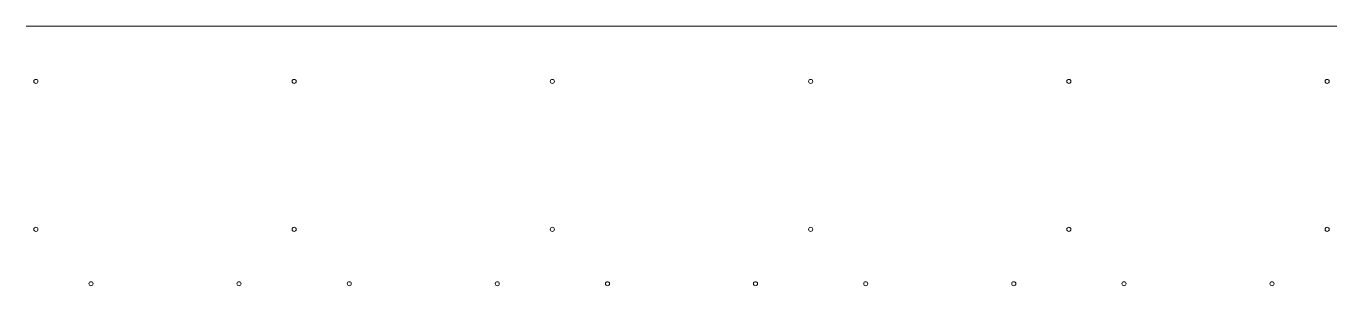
# Model space of a CAD drawing. Header units: millimetres. Extents: x -1625 to -988, y 2181 to 2307.
import ezdxf

# ---------------------------------------------------------------- set-up
doc = ezdxf.new("R2010")
doc.units = ezdxf.units.MM
doc.header["$MEASUREMENT"] = 0
doc.layers.add('Cells', color=7, linetype='Continuous')

# ---------------------------------------------------------------- blocks, each defined once
blk = doc.blocks.new('*U5')
at = {"layer": 'Cells', "color": 2, "lineweight": 0}
for centre in [(0, 36), (0, -36)]:
    blk.add_circle(centre, 1, dxfattribs=at)
blk = doc.blocks.new('*U6')
at = {"layer": 'Cells', "color": 0, "linetype": 'ByBlock', "lineweight": -2, "transparency": 16777216}
for p in [(0, 0), (125.6, 0), (251.2, 0), (376.8, 0), (502.4, 0), (628, 0)]:
    blk.add_blockref('*U5', p, dxfattribs=at)
blk = doc.blocks.new('*U7')
at = {"layer": 'Cells', "color": 2, "lineweight": 0}
for centre in [(-36, 0), (36, 0)]:
    blk.add_circle(centre, 1, dxfattribs=at)
blk = doc.blocks.new('*U8')
at = {"layer": 'Cells', "color": 0, "linetype": 'ByBlock', "lineweight": -2, "transparency": 16777216}
for p in [(0, 0), (125.6, 0), (251.2, 0), (376.8, 0), (502.4, 0)]:
    blk.add_blockref('*U7', p, dxfattribs=at)

msp = doc.modelspace()

# ---------------------------------------------------------------- linework, layer by layer
at = {"layer": 'Cells', "color": 4, "lineweight": 0}
msp.add_line((-1625.04, 2307.49, 62.5), (-987.64, 2307.49, 62.5), dxfattribs=at)

# ---------------------------------------------------------------- block references
for name, p in [('*U6', (-1620.34, 2244.59)), ('*U8', (-1557.54, 2182.09, 62.5))]:
    msp.add_blockref(name, p, dxfattribs=at)

doc.saveas('drawing.dxf')
